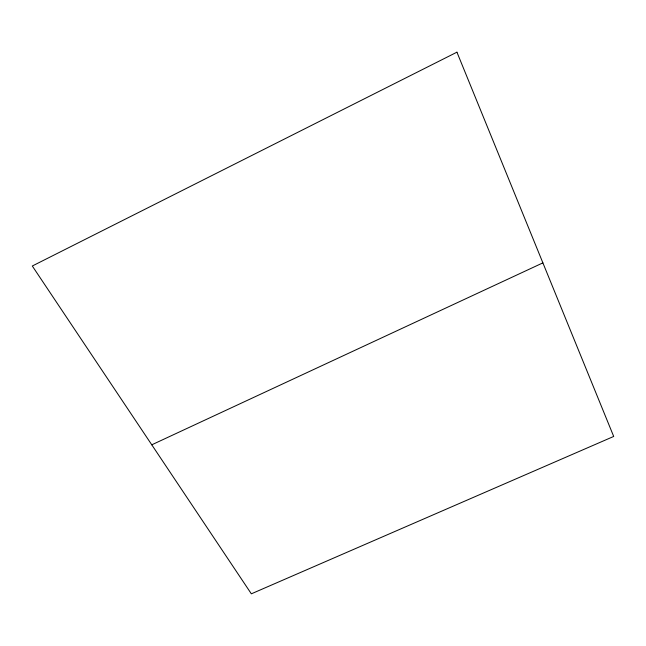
<?xml version="1.0" encoding="UTF-8"?>
<svg xmlns="http://www.w3.org/2000/svg" width="646" height="646" viewBox="0 0 646 646"><rect width="100%" height="100%" fill="white"/><g stroke="black" fill="none" stroke-linecap="round" stroke-linejoin="round"><path stroke-width="0.97" d="M151.778 444.811L542.89 262.874M456.932 52.181L32.3 265.999L251.342 593.819L613.7 436.446L456.932 52.181"/></g></svg>
